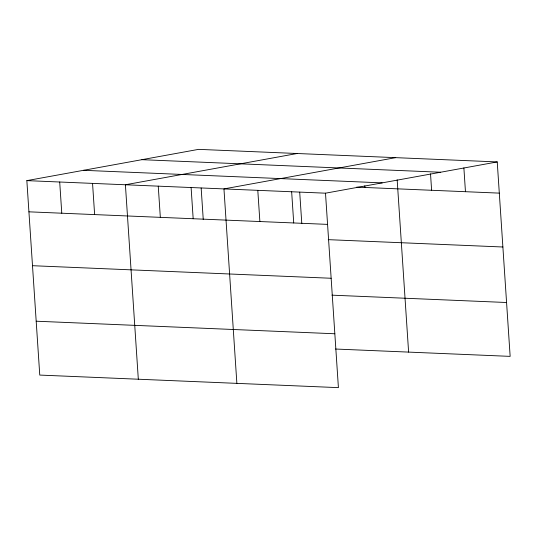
<?xml version="1.0" encoding="UTF-8"?>
<svg xmlns="http://www.w3.org/2000/svg" width="537" height="537" viewBox="0 0 537 537"><rect width="100%" height="100%" fill="white"/><g stroke="black" fill="none" stroke-linecap="round" stroke-linejoin="round"><path stroke-width="0.81" d="M497.235 161.926L325.496 193.186L338.411 387.64L39.765 375.074L26.85 180.627L198.589 149.36L497.235 161.926L510.15 356.373L335.518 349.03M297.142 153.508L125.403 184.768L138.318 379.223M395.695 157.65L223.956 188.91L236.871 383.364M141.916 159.677L440.562 172.236M83.524 170.31L382.169 182.869M356.702 187.124L499.309 193.125M26.85 180.627L325.496 193.186M28.924 211.826L327.57 224.385M328.255 239.656L502.887 247M32.502 265.701L331.148 278.26M331.94 295.162L506.572 302.506M36.187 321.207L334.833 333.766M463.881 167.886L465.458 191.702M430.52 173.854L431.614 190.279M397.165 179.821L408.61 352.104M364.804 185.829L364.918 187.473M299.706 192.172L301.801 223.667M291.651 191.763L293.719 222.962M257.8 190.34L259.874 221.539M201.153 188.024L203.248 219.519M191.105 187.534L193.179 218.734M158.254 186.151L160.328 217.351M92.552 183.386L94.626 214.592M59.701 182.003L61.775 213.209"/></g></svg>
